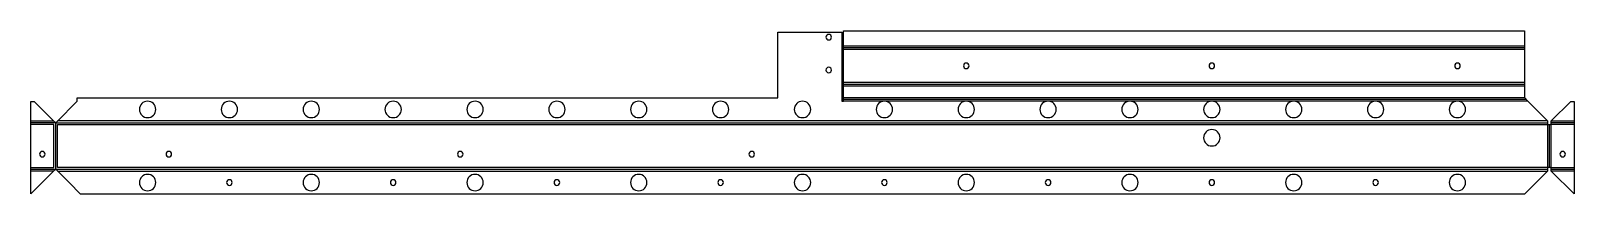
# Model space of a CAD drawing. Header units: millimetres. Extents: x -30 to 912, y 0 to 99.
import ezdxf

# ---------------------------------------------------------------- set-up
doc = ezdxf.new("R2010")
doc.units = ezdxf.units.MM

msp = doc.modelspace()

# ---------------------------------------------------------------- linework, layer by layer
at = {"layer": 'BEND'}
for p, q in [((465.93, 89.18), (881.86, 89.18)), ((465.93, 66.92), (881.86, 66.92)), ((882.86, 57.65), (465.93, 57.65)), ((-15.2, 43.39), (-30.33, 43.39)), ((-15.2, 43.74), (-15.2, 14.79)), ((-15.2, 43.39), (895.89, 43.39)), ((897.06, 16.26), (897.06, 42.26)), ((912.19, 43.39), (898.23, 43.39)), ((-30.33, 15.13), (-15.2, 15.13)), ((-15.2, 15.13), (895.89, 15.13)), ((898.23, 15.13), (912.19, 15.13))]:
    msp.add_line(p, q, dxfattribs=at)
at = {"layer": 'BEND_EXTENT'}
for p, q in [((465.93, 90.31), (881.86, 90.31)), ((881.86, 88.05), (465.93, 88.05)), ((465.93, 68.05), (881.86, 68.05)), ((881.86, 65.79), (465.93, 65.79)), ((465.93, 58.79), (881.86, 58.79)), ((490.93, 56.52), (465.93, 56.52)), ((540.93, 56.52), (490.93, 56.52)), ((590.93, 56.52), (540.93, 56.52)), ((640.93, 56.52), (590.93, 56.52)), ((690.93, 56.52), (640.93, 56.52)), ((740.93, 56.52), (690.93, 56.52)), ((790.93, 56.52), (740.93, 56.52)), ((840.93, 56.52), (790.93, 56.52)), ((883.86, 56.52), (840.93, 56.52)), ((-30.33, 44.52), (-16.4, 44.52)), ((-16.33, 42.26), (-30.33, 42.26)), ((-16.33, 16.26), (-16.33, 42.26)), ((895.86, 44.52), (-14, 44.52)), ((898.19, 16.26), (898.19, 42.26)), ((912.19, 42.26), (898.19, 42.26)), ((898.26, 44.52), (912.19, 44.52)), ((-30.33, 16.26), (-16.33, 16.26)), ((-16.4, 14), (-30.33, 14)), ((-14, 14), (895.86, 14)), ((898.19, 16.26), (912.19, 16.26)), ((912.19, 14), (898.26, 14))]:
    msp.add_line(p, q, dxfattribs=at)
msp.add_lwpolyline([(895.93, 42.26), (895.93, 16.26), (-14.07, 16.26), (-14.07, 42.26)], close=True, dxfattribs=at)
at = {"layer": 'INTERIOR_PROFILES', "extrusion": (0, 0, -1)}
for centre, radius in [((-456.93, 95.52), 1.7), ((-456.93, 75.52), 1.7), ((-540.93, 78.05), 1.7), ((-690.93, 78.05), 1.7), ((-840.93, 78.05), 1.7), ((-40.93, 51.52), 5), ((-90.93, 51.52), 5), ((-140.93, 51.52), 5), ((-190.93, 51.52), 5), ((-240.93, 51.52), 5), ((-290.93, 51.52), 5), ((-340.93, 51.52), 5), ((-390.93, 51.52), 5), ((-440.93, 51.52), 5), ((-490.93, 51.52), 5), ((-540.93, 51.52), 5), ((-590.93, 51.52), 5), ((-640.93, 51.52), 5), ((-690.93, 51.52), 5), ((-740.93, 51.52), 5), ((-790.93, 51.52), 5), ((-840.93, 51.52), 5), ((-690.93, 34.26), 5), ((23.33, 24.26), 1.7), ((-53.93, 24.26), 1.7), ((-231.93, 24.26), 1.7), ((-409.93, 24.26), 1.7), ((-905.19, 24.26), 1.7), ((-40.93, 7), 5), ((-140.93, 7), 5), ((-240.93, 7), 5), ((-340.93, 7), 5), ((-440.93, 7), 5), ((-540.93, 7), 5), ((-640.93, 7), 5), ((-740.93, 7), 5), ((-840.93, 7), 5), ((-90.93, 7), 1.7), ((-190.93, 7), 1.7), ((-290.93, 7), 1.7), ((-390.93, 7), 1.7), ((-490.93, 7), 1.7), ((-590.93, 7), 1.7), ((-690.93, 7), 1.7), ((-790.93, 7), 1.7)]:
    msp.add_circle(centre, radius, dxfattribs=at)
at = {"layer": 'OUTER_PROFILES'}
for p, q in [((425.93, 58.52), (425.93, 98.52)), ((425.93, 98.52), (464.93, 98.52)), ((464.93, 98.52), (464.93, 56.52)), ((465.93, 90.31), (465.93, 99.31)), ((465.93, 99.31), (881.86, 99.31)), ((881.86, 99.31), (881.86, 58.79)), ((465.93, 88.05), (465.93, 90.31)), ((465.93, 68.05), (465.93, 88.05)), ((465.93, 58.79), (465.93, 68.05)), ((-2, 56.52), (-2, 58.52)), ((-2, 58.52), (425.93, 58.52)), ((465.93, 58.03), (465.93, 58.79)), ((465.93, 56.52), (465.93, 58.03)), ((881.86, 58.79), (883.86, 56.52)), ((-30.33, 44.52), (-30.33, 56.45)), ((-30.33, 56.45), (-28.33, 56.45)), ((-28.33, 56.45), (-15.91, 44.03)), ((-14.49, 44.03), (-2, 56.52)), ((464.93, 56.52), (465.93, 56.52)), ((883.86, 56.52), (895.86, 44.52)), ((898.26, 44.52), (910.19, 56.45)), ((910.19, 56.45), (912.19, 56.45)), ((912.19, 56.45), (912.19, 0.07)), ((-30.33, 16.26), (-30.33, 44.52)), ((895.86, 44.52), (895.93, 42.26)), ((895.93, 42.26), (898.19, 42.26)), ((898.19, 42.26), (898.26, 44.52)), ((-30.33, 0.07), (-30.33, 16.26)), ((-15.91, 14.49), (-30.33, 0.07)), ((-7, 7), (-14.49, 14.49)), ((895.86, 14), (881.86, 0)), ((895.93, 16.26), (895.86, 14)), ((898.19, 16.26), (895.93, 16.26)), ((898.26, 14), (898.19, 16.26)), ((912.19, 0.07), (898.26, 14)), ((0, 0), (-7, 7)), ((881.86, 0), (0, 0))]:
    msp.add_line(p, q, dxfattribs=at)
for centre, start, end in [((-15.2, 44.74), 225, 315), ((-15.2, 13.79), 45, 135)]:
    msp.add_arc(centre, 1, start, end, dxfattribs=at)

doc.saveas('drawing.dxf')
